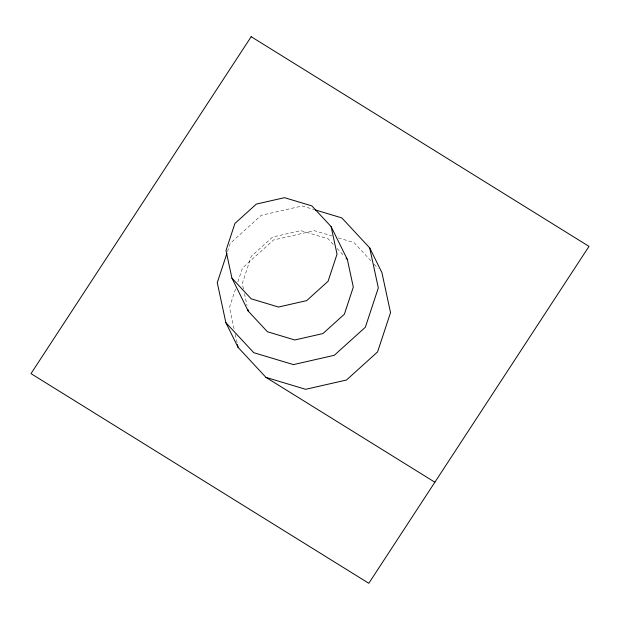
<?xml version="1.0" encoding="UTF-8"?>
<svg xmlns="http://www.w3.org/2000/svg" width="620" height="620" viewBox="0 0 620 620"><rect width="100%" height="100%" fill="white"/><g stroke="black" fill="none" stroke-linecap="round" stroke-linejoin="round"><path stroke-width="0.46" stroke-dasharray="3.1 2.33" d="M227.509 251.588L230.229 243.358L261.299 215.287L302.142 205.972L314.138 209.583M235.499 289.091L229.47 307.373L234.275 329.708M237.91 281.774L242.435 268.065L273.505 239.994L314.356 230.679L331.886 235.949M338.349 237.894L354.036 242.614L371.543 261.454M374.139 264.244L378.029 268.429M333.273 244.358L328.151 238.84L300.793 230.609L272.63 237.034L251.208 256.385L242.273 283.487L243.458 289.005M337.117 248.488L344.17 256.076M244.451 293.601L247.024 305.551M235.274 334.358L237.282 343.666"/><path stroke-width="0.93" d="M226.912 253.417L217.263 282.673L225.874 322.687L238.08 347.386L265.964 377.386L434.876 482.221M315.061 209.862L341.829 217.915L369.706 247.907L381.92 272.614L390.53 312.627L377.565 351.935L346.495 380.006L305.644 389.321L265.964 377.386M331.096 226.579L311.868 205.902L284.51 197.672L256.347 204.088L234.934 223.448L225.99 250.542L231.927 278.132L248.209 311.07L267.429 331.747L294.787 339.985L322.95 333.56L344.371 314.208L353.307 287.106L347.371 259.517L331.096 226.579L337.032 254.161L328.089 281.263L306.668 300.623L278.504 307.04L251.154 298.809L231.927 278.132M346.092 258.137L347.371 259.517M225.874 322.687L253.751 352.679L293.438 364.614L334.281 355.306L365.351 327.228L378.316 287.92L369.706 247.907M247.814 309.233L248.209 311.07M237.483 344.596L238.08 347.386M251.185 36.704L31 373.62L368.815 583.296L589 246.38L251.185 36.704"/></g></svg>
